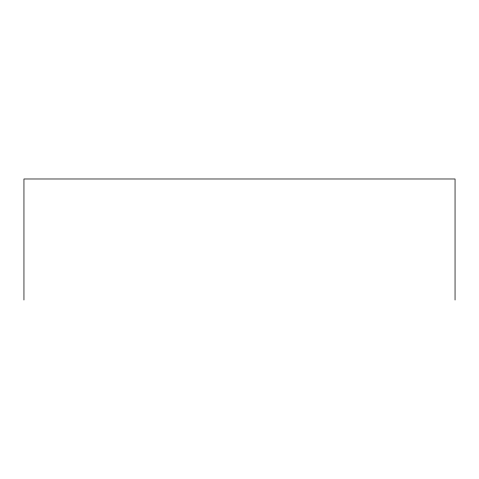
<?xml version="1.0" encoding="UTF-8"?>
<svg xmlns="http://www.w3.org/2000/svg" width="479" height="479" viewBox="0 0 479 479"><rect width="100%" height="100%" fill="white"/><g stroke="black" fill="none" stroke-linecap="round" stroke-linejoin="round"><path stroke-width="0.72" d="M455.05 300.016L455.05 178.984L23.95 178.984L23.95 300.016"/></g></svg>
